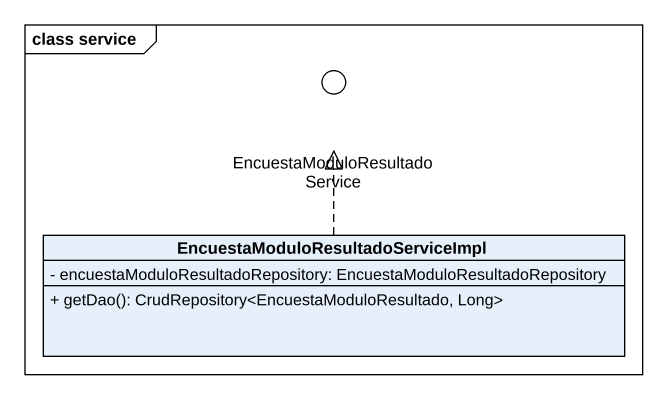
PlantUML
@startuml
mainframe class service
allowmixing
hide circle
hide empty members
skinparam classAttributeIconSize 0
() "EncuestaModuloResultadoService" as EncuestaModuloResultadoServi
class "EncuestaModuloResultadoServiceImpl" as EncuestaModuloResultadoServi_2 {
  - encuestaModuloResultadoRepository: EncuestaModuloResultadoRepository
  + getDao(): CrudRepository<EncuestaModuloResultado, Long>
}
EncuestaModuloResultadoServi_2 .up.|> EncuestaModuloResultadoServi
@enduml
